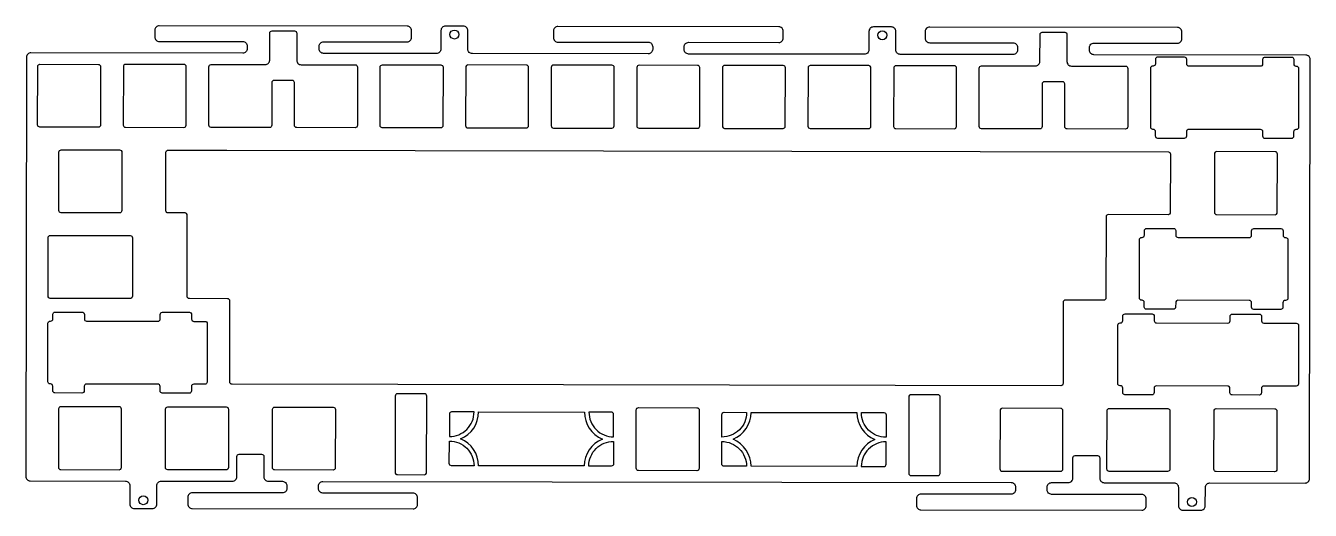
# Model space of a CAD drawing. Header units: millimetres. Extents: x -143 to 143, y -52 to 56.
import ezdxf

# ---------------------------------------------------------------- set-up
doc = ezdxf.new("R2010")
doc.units = ezdxf.units.MM
doc.layers.get('0').update_dxf_attribs({"linetype": 'CONTINUOUS'})

msp = doc.modelspace()

# ---------------------------------------------------------------- linework, layer by layer
for points in [[(-44.8, 54.98, 0.414214), (-45.8, 55.99), (-49.8, 55.99, 0.414214), (-50.8, 55), (-50.81, 50.9, -0.414214), (-51.81, 49.9), (-76.91, 49.94, -0.414214), (-77.91, 50.94), (-77.91, 51.54, -0.414214), (-76.91, 52.54), (-58.33, 52.51, 0.414214), (-57.33, 53.51), (-57.33, 55.01, 0.414214), (-58.33, 56.01), (-113.48, 56.1, 0.414214), (-114.48, 55.1), (-114.48, 53.6, 0.414214), (-113.48, 52.6), (-94.91, 52.57, -0.414214), (-93.91, 51.57), (-93.91, 50.97, -0.414214), (-94.91, 49.97), (-142.06, 50.05, 0.414214), (-143.06, 49.05), (-143.22, -44.2, 0.414214), (-142.22, -45.2), (-121.03, -45.24, -0.414214), (-120.03, -46.24), (-120.04, -50.34, 0.414214), (-119.04, -51.34), (-115.04, -51.35, 0.414214), (-114.04, -50.35), (-114.03, -46.25, -0.414214), (-113.03, -45.25), (-97.22, -45.28, 0.414214), (-96.22, -44.28), (-96.21, -39.75, -0.414214), (-95.71, -39.25), (-90.71, -39.26, -0.414214), (-90.21, -39.76), (-90.22, -44.29, 0.414214), (-89.22, -45.29), (-86.07, -45.29, -0.414214), (-85.08, -46.3), (-85.08, -46.9, -0.414214), (-86.08, -47.89), (-106.15, -47.86, 0.414214), (-107.15, -48.86), (-107.16, -50.36, 0.414214), (-106.16, -51.36), (-57.01, -51.44, 0.414214), (-56.01, -50.45), (-56, -48.95, 0.414214), (-57, -47.94), (-77.08, -47.91, -0.414214), (-78.08, -46.91), (-78.08, -46.31, -0.414214), (-77.07, -45.31), (76.11, -45.57, -0.414214), (77.11, -46.57), (77.11, -47.17, -0.414214), (76.11, -48.17), (56.03, -48.14, 0.414214), (55.03, -49.13), (55.03, -50.63, 0.414214), (56.03, -51.64), (105.18, -51.72, 0.414214), (106.18, -50.72), (106.18, -49.22, 0.414214), (105.18, -48.22), (85.11, -48.19, -0.414214), (84.11, -47.18), (84.11, -46.58, -0.414214), (85.11, -45.59), (88.83, -45.59, 0.414214), (89.83, -44.59), (89.84, -40.07, -0.414214), (90.34, -39.57), (95.34, -39.58, -0.414214), (95.84, -40.08), (95.83, -44.6, 0.414214), (96.83, -45.61), (112.33, -45.63, -0.414214), (113.33, -46.63), (113.32, -50.73, 0.414214), (114.32, -51.74), (118.32, -51.74, 0.414214), (119.32, -50.74), (119.33, -46.64, -0.414214), (120.33, -45.65), (141.53, -45.68, 0.414214), (142.53, -44.68), (142.69, 48.57, 0.414214), (141.69, 49.57), (94.54, 49.65, -0.414214), (93.54, 50.65), (93.54, 51.25, -0.414214), (94.54, 52.25), (113.12, 52.22, 0.414214), (114.12, 53.21), (114.12, 54.71, 0.414214), (113.12, 55.72), (57.97, 55.81, 0.414214), (56.97, 54.81), (56.97, 53.31, 0.414214), (57.97, 52.31), (76.54, 52.28, -0.414214), (77.54, 51.28), (77.54, 50.68, -0.414214), (76.54, 49.68), (51.44, 49.72, -0.414214), (50.44, 50.72), (50.45, 54.82, 0.414214), (49.45, 55.82), (45.45, 55.83, 0.414214), (44.45, 54.83), (44.44, 50.73, -0.414214), (43.44, 49.73), (4.31, 49.8, -0.414214), (3.32, 50.8), (3.32, 51.4, -0.414214), (4.32, 52.4), (24.39, 52.37, 0.414214), (25.39, 53.37), (25.4, 54.87, 0.414214), (24.4, 55.87), (-24.75, 55.95, 0.414214), (-25.75, 54.95), (-25.76, 53.45, 0.414214), (-24.76, 52.45), (-4.68, 52.42, -0.414214), (-3.68, 51.42), (-3.68, 50.82, -0.414214), (-4.69, 49.82), (-43.81, 49.88, -0.414214), (-44.81, 50.88)], [(-88.91, 48.43), (-88.9, 54.44, -0.414214), (-88.4, 54.93), (-83.4, 54.93, -0.414214), (-82.9, 54.43), (-82.91, 48.42, 0.414214), (-81.92, 47.42), (-69.89, 47.4, -0.414214), (-69.39, 46.9), (-69.41, 33.9, -0.414214), (-69.91, 33.4), (-82.91, 33.42, -0.414214), (-83.41, 33.93), (-83.4, 43.43, 0.414214), (-83.9, 43.93), (-87.95, 43.93, 0.414214), (-88.45, 43.43), (-88.46, 33.93, -0.414214), (-88.96, 33.44), (-101.96, 33.46, -0.414214), (-102.46, 33.96), (-102.44, 46.96, -0.414214), (-101.94, 47.46), (-89.92, 47.44, 0.414214)], [(88.53, 54.13), (88.52, 48.13, 0.414214), (89.52, 47.13), (101.56, 47.11, -0.414214), (102.06, 46.61), (102.04, 33.61, -0.414214), (101.54, 33.11), (88.54, 33.13, -0.414214), (88.04, 33.63), (88.05, 43.13, 0.414214), (87.55, 43.63), (83.5, 43.64, 0.414214), (83, 43.14), (82.99, 33.64, -0.414214), (82.49, 33.14), (69.49, 33.17, -0.414214), (68.99, 33.67), (69.01, 46.67, -0.414214), (69.51, 47.17), (81.52, 47.15, 0.414214), (82.52, 48.14), (82.53, 54.14, -0.414214), (83.04, 54.64), (88.04, 54.63, -0.414214)], [(140.16, 46.55, 0.414214), (139.66, 47.05), (139.57, 47.05, -0.414214), (139.07, 47.55), (139.07, 48.55, 0.414214), (138.58, 49.05), (132.58, 49.06, 0.414214), (132.07, 48.56), (132.07, 47.56, -0.414214), (131.57, 47.06), (115.7, 47.09, -0.414214), (115.2, 47.59), (115.2, 48.59, 0.414214), (114.7, 49.09), (108.7, 49.1, 0.414214), (108.2, 48.6), (108.2, 47.6, -0.414214), (107.7, 47.1), (107.61, 47.1, 0.414214), (107.11, 46.6), (107.09, 33.6, 0.414214), (107.59, 33.1), (107.67, 33.1, -0.414214), (108.17, 32.6), (108.17, 31.6, 0.414214), (108.67, 31.1), (114.67, 31.09, 0.414214), (115.17, 31.59), (115.17, 32.59, -0.414214), (115.67, 33.09), (131.55, 33.06, -0.414214), (132.05, 32.56), (132.05, 31.56, 0.414214), (132.54, 31.06), (138.54, 31.05, 0.414214), (139.05, 31.55), (139.05, 32.55, -0.414214), (139.55, 33.05), (139.64, 33.05, 0.414214), (140.14, 33.55)], [(-140.04, 47.52), (-127.04, 47.5, -0.414214), (-126.54, 47), (-126.56, 34, -0.414214), (-127.06, 33.5), (-140.06, 33.52, -0.414214), (-140.56, 34.02), (-140.54, 47.02, -0.414214)], [(-107.49, 46.97, 0.414214), (-107.99, 47.47), (-120.99, 47.49, 0.414214), (-121.49, 46.99), (-121.51, 33.99, 0.414214), (-121.01, 33.49), (-108.01, 33.47, 0.414214), (-107.51, 33.97)], [(-64.36, 33.89), (-64.34, 46.89, -0.414214), (-63.84, 47.39), (-50.84, 47.37, -0.414214), (-50.34, 46.87), (-50.36, 33.87, -0.414214), (-50.86, 33.37), (-63.86, 33.39, -0.414214)], [(-44.79, 47.36, 0.414214), (-45.29, 46.86), (-45.31, 33.86, 0.414214), (-44.81, 33.36), (-31.81, 33.34, 0.414214), (-31.31, 33.84), (-31.29, 46.84, 0.414214), (-31.79, 47.34)], [(-26.26, 33.83, 0.414214), (-25.76, 33.33), (-12.76, 33.31, 0.414214), (-12.26, 33.8), (-12.24, 46.8, 0.414214), (-12.74, 47.31), (-25.74, 47.33, 0.414214), (-26.24, 46.83)], [(6.81, 46.77, 0.414214), (6.31, 47.27), (-6.69, 47.3, 0.414214), (-7.19, 46.8), (-7.21, 33.8, 0.414214), (-6.71, 33.3), (6.29, 33.27, 0.414214), (6.79, 33.77)], [(11.84, 33.76, 0.414214), (12.34, 33.26), (25.34, 33.24, 0.414214), (25.84, 33.74), (25.86, 46.74, 0.414214), (25.36, 47.24), (12.36, 47.26, 0.414214), (11.86, 46.76)], [(44.91, 46.71, 0.414214), (44.41, 47.21), (31.41, 47.23, 0.414214), (30.91, 46.73), (30.89, 33.73, 0.414214), (31.39, 33.23), (44.39, 33.21, 0.414214), (44.89, 33.71)], [(63.44, 33.18, 0.414214), (63.94, 33.68), (63.96, 46.68, 0.414214), (63.46, 47.18), (50.46, 47.2, 0.414214), (49.96, 46.7), (49.94, 33.7, 0.414214), (50.44, 33.2)], [(-135.31, 28.46), (-122.31, 28.44, -0.414214), (-121.81, 27.94), (-121.83, 14.94, -0.414214), (-122.33, 14.44), (-135.33, 14.46, -0.414214), (-135.83, 14.96), (-135.81, 27.96, -0.414214)], [(-112.02, 14.92), (-112, 27.92, -0.414214), (-111.5, 28.42), (-98.5, 28.4, -0.00714), (-98.48, 28.4), (111.13, 28.04, -0.36676), (111.55, 27.54), (111.53, 14.54, -0.414214), (111.03, 14.04), (97.74, 14.07, 0.414214), (97.24, 13.57), (97.21, -4.48, -0.414214), (96.71, -4.98), (88.18, -4.97, 0.414214), (87.68, -5.47), (87.65, -23.52, -0.414214), (87.15, -24.01), (-97.3, -23.7, -0.414214), (-97.8, -23.2), (-97.77, -5.15, 0.414214), (-98.27, -4.65), (-106.79, -4.63, -0.414214), (-107.29, -4.13), (-107.26, 13.92, 0.414214), (-107.76, 14.42), (-111.52, 14.42, -0.414214)], [(134.84, 14.04, 0.414214), (135.34, 14.54), (135.36, 27.54, 0.414214), (134.86, 28.04), (121.86, 28.07, 0.414214), (121.36, 27.57), (121.34, 14.57, 0.414214), (121.84, 14.07)], [(-138.25, -4.08), (-138.23, 8.92, -0.414214), (-137.72, 9.42), (-119.96, 9.39, -0.414214), (-119.46, 8.89), (-119.48, -4.11, -0.414214), (-119.99, -4.61), (-137.75, -4.58, -0.414214)], [(105.25, 9, 0.414214), (105.75, 9.5), (105.75, 10.5, -0.414214), (106.25, 11), (112.25, 10.99, -0.414214), (112.75, 10.49), (112.75, 9.49, 0.414214), (113.25, 8.99), (129.13, 8.96, 0.414214), (129.63, 9.46), (129.63, 10.46, -0.414214), (130.13, 10.96), (136.13, 10.95, -0.414214), (136.63, 10.45), (136.63, 9.45, 0.414214), (137.13, 8.95), (137.21, 8.95, -0.414214), (137.71, 8.45), (137.69, -4.55, -0.414214), (137.19, -5.05), (137.1, -5.05, 0.414214), (136.6, -5.55), (136.6, -6.55, -0.414214), (136.1, -7.05), (130.1, -7.04, -0.414214), (129.6, -6.54), (129.6, -5.54, 0.414214), (129.1, -5.04), (113.23, -5.01, 0.414214), (112.73, -5.51), (112.72, -6.51, -0.414214), (112.22, -7.01), (106.22, -7, -0.414214), (105.72, -6.5), (105.73, -5.5, 0.414214), (105.23, -5), (105.14, -5, -0.414214), (104.64, -4.5), (104.66, 8.5, -0.414214), (105.16, 9)], [(-130.19, -24.14), (-130.2, -25.14, -0.414214), (-130.7, -25.64), (-136.7, -25.63, -0.414214), (-137.2, -25.13), (-137.19, -24.13, 0.414214), (-137.69, -23.63), (-137.78, -23.63, -0.414214), (-138.28, -23.13), (-138.26, -10.13, -0.414214), (-137.76, -9.63), (-137.67, -9.63, 0.414214), (-137.17, -9.13), (-137.17, -8.13, -0.414214), (-136.67, -7.63), (-130.67, -7.64, -0.414214), (-130.17, -8.14), (-130.17, -9.14, 0.414214), (-129.67, -9.65), (-113.79, -9.67, 0.414214), (-113.29, -9.17), (-113.29, -8.17, -0.414214), (-112.79, -7.67), (-106.79, -7.68, -0.414214), (-106.29, -8.19), (-106.29, -9.19, 0.414214), (-105.79, -9.69), (-103.33, -9.69, -0.414214), (-102.83, -10.19), (-102.85, -23.19, -0.414214), (-103.35, -23.69), (-105.82, -23.69, 0.414214), (-106.32, -24.19), (-106.32, -25.19, -0.414214), (-106.82, -25.68), (-112.82, -25.67, -0.414214), (-113.32, -25.17), (-113.32, -24.17, 0.414214), (-113.82, -23.67), (-129.69, -23.65, 0.414214)], [(140.06, -10.6), (140.04, -23.6, -0.414214), (139.54, -24.1), (132.31, -24.09, 0.414214), (131.81, -24.59), (131.8, -25.59, -0.414214), (131.3, -26.09), (125.3, -26.08, -0.414214), (124.8, -25.58), (124.81, -24.58, 0.414214), (124.31, -24.08), (108.43, -24.05, 0.414214), (107.93, -24.55), (107.93, -25.55, -0.414214), (107.43, -26.05), (101.43, -26.04, -0.414214), (100.93, -25.54), (100.93, -24.54, 0.414214), (100.43, -24.04), (100.34, -24.04, -0.414214), (99.85, -23.54), (99.87, -10.54, -0.414214), (100.37, -10.04), (100.45, -10.04, 0.414214), (100.96, -9.54), (100.96, -8.54, -0.414214), (101.46, -8.04), (107.46, -8.05, -0.414214), (107.96, -8.55), (107.96, -9.55, 0.414214), (108.45, -10.05), (124.33, -10.08, 0.414214), (124.83, -9.58), (124.83, -8.58, -0.414214), (125.33, -8.08), (131.33, -8.09, -0.414214), (131.83, -8.59), (131.83, -9.59, 0.414214), (132.33, -10.09), (139.56, -10.1, -0.414214)], [(-53.97, -26.32, 0.414214), (-54.47, -25.82), (-60.47, -25.81, 0.414214), (-60.97, -26.31), (-61, -43.31, 0.414214), (-60.5, -43.81), (-54.5, -43.82, 0.414214), (-54, -43.32)], [(59.8, -44.02, 0.414214), (60.3, -43.52), (60.33, -26.52, 0.414214), (59.83, -26.02), (53.83, -26.01, 0.414214), (53.33, -26.51), (53.3, -43.51, 0.414214), (53.8, -44.01)], [(-122.43, -42.71, 0.414214), (-121.93, -42.21), (-121.91, -29.21, 0.414214), (-122.41, -28.71), (-135.41, -28.69, 0.414214), (-135.91, -29.19), (-135.93, -42.19, 0.414214), (-135.43, -42.69)], [(-98.62, -42.75), (-111.62, -42.73, -0.414214), (-112.12, -42.23), (-112.1, -29.23, -0.414214), (-111.6, -28.73), (-98.6, -28.75, -0.414214), (-98.1, -29.25), (-98.12, -42.25, -0.414214)], [(-88.31, -42.27), (-88.28, -29.27, -0.414214), (-87.78, -28.77), (-74.78, -28.79, -0.414214), (-74.28, -29.29), (-74.31, -42.29, -0.414214), (-74.81, -42.79), (-87.81, -42.77, -0.414214)], [(-48.93, -35.33, 0.414214), (-43.42, -29.84), (-48.42, -29.83, 0.414214), (-48.92, -30.33)], [(-18.87, -29.88, 0.302776), (-14.88, -35.89, 0.302776), (-18.89, -41.88), (-42.44, -41.84, 0.302776), (-46.43, -35.84, 0.302776), (-42.42, -29.84)], [(-12.37, -30.4, 0.414214), (-12.87, -29.89), (-17.87, -29.89, 0.414214), (-12.38, -35.4)], [(6.16, -42.93), (-6.84, -42.9, -0.414214), (-7.34, -42.4), (-7.32, -29.4, -0.414214), (-6.82, -28.9), (6.18, -28.93, -0.414214), (6.68, -29.43), (6.66, -42.43, -0.414214)], [(11.72, -35.44), (11.73, -30.44, -0.414214), (12.23, -29.94), (17.23, -29.95, -0.414214)], [(14.22, -35.94, 0.302779), (18.23, -29.95), (41.78, -29.99, 0.302779), (45.77, -35.99, 0.302779), (41.76, -41.99), (18.21, -41.95, 0.302779)], [(48.28, -30.5), (48.27, -35.5, -0.414214), (42.78, -29.99), (47.78, -30, -0.414214)], [(74.14, -29.04, 0.414214), (73.64, -29.54), (73.62, -42.54, 0.414214), (74.12, -43.04), (87.12, -43.06, 0.414214), (87.62, -42.57), (87.64, -29.57, 0.414214), (87.14, -29.06)], [(110.93, -43.1), (97.93, -43.08, -0.414214), (97.43, -42.58), (97.45, -29.58, -0.414214), (97.95, -29.08), (110.95, -29.11, -0.414214), (111.45, -29.61), (111.43, -42.61, -0.414214)], [(135.27, -29.65), (135.24, -42.65, -0.414214), (134.74, -43.15), (121.74, -43.12, -0.414214), (121.24, -42.62), (121.27, -29.62, -0.414214), (121.77, -29.12), (134.77, -29.15, -0.414214)], [(-48.94, -41.33), (-48.93, -36.33, -0.414214), (-43.44, -41.84), (-48.44, -41.83, -0.414214)], [(-12.38, -36.4), (-12.39, -41.4, -0.414214), (-12.89, -41.89), (-17.89, -41.89, -0.414214)], [(11.71, -41.44), (11.72, -36.44, -0.414214), (17.21, -41.95), (12.21, -41.94, -0.414214)], [(47.76, -42, 0.414214), (48.26, -41.5), (48.27, -36.5, 0.414214), (42.76, -41.99)]]:
    msp.add_lwpolyline(points, format="xyb", close=True)
for centre in [(-47.8, 54.14), (47.45, 53.98), (-117.04, -49.49), (116.33, -49.89)]:
    msp.add_circle(centre, 1)

doc.saveas('drawing.dxf')
